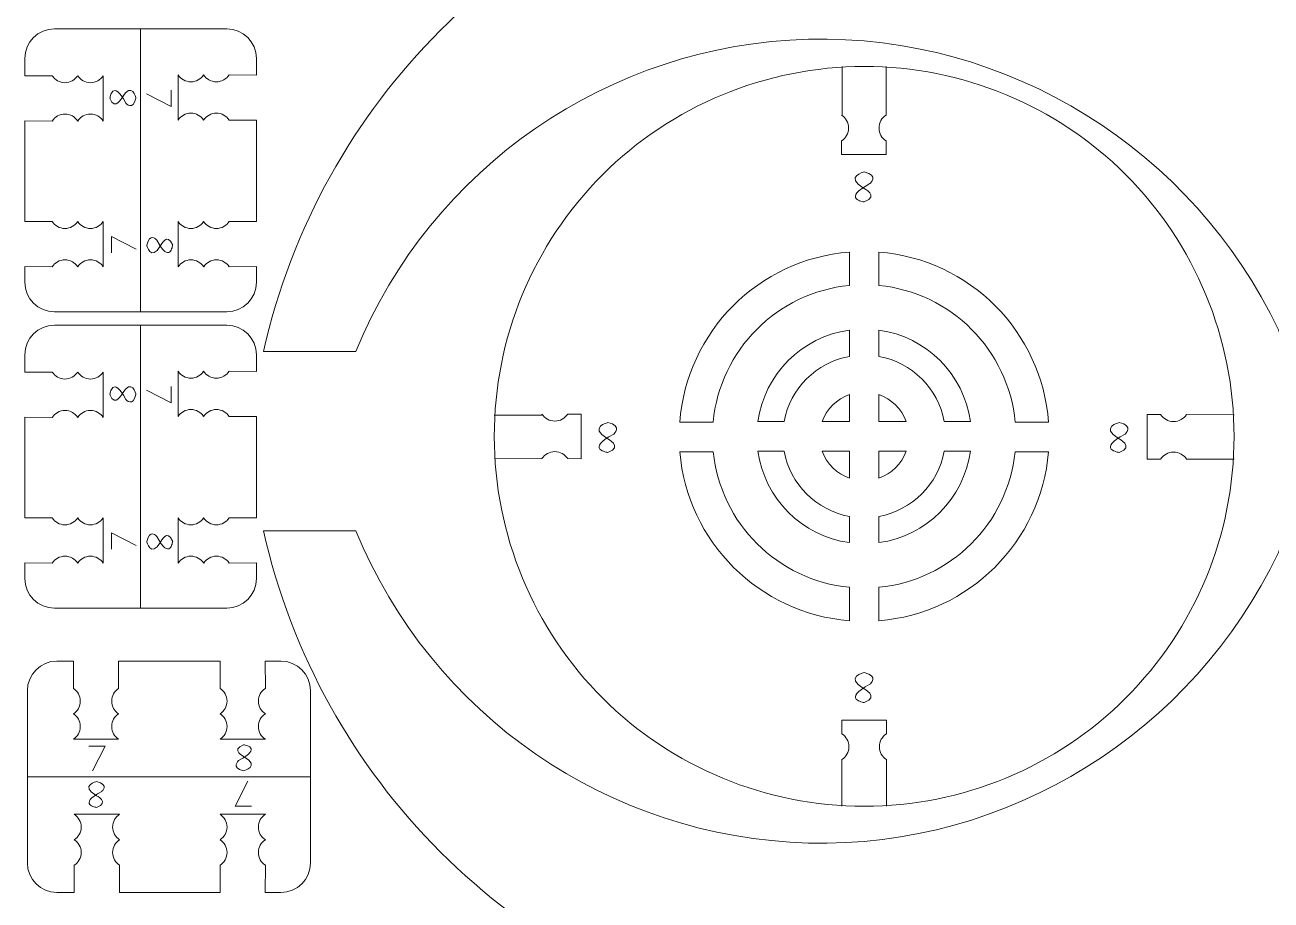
# Model space of a CAD drawing. Header units: centimetres. Extents: x -25 to 25, y -32.5 to 32.5.
# Drawn here: x -14.74 to -6.32, y -3.68 to 2.23 of the extents above; entities that cross this region are included whole.
import ezdxf

# ---------------------------------------------------------------- set-up
doc = ezdxf.new("R2010")
doc.units = ezdxf.units.CM
doc.header["$MEASUREMENT"] = 0
doc.layers.add('Capa 1', color=7, linetype='Continuous')

msp = doc.modelspace()

# ---------------------------------------------------------------- linework, layer by layer
at = {"layer": 'Capa 1', "color": 250, "lineweight": 9}
for points, knots in [([(-4.40546, 0.17469), (-4.40546, 0.17469), (-3.47559, 0.17469), (-3.47559, 0.17469), (-3.47559, 0.17469), (-3.47559, 0.17469), (-3.47559, 1.7201), (-3.47559, 1.7201), (-3.47559, 1.7201), (-3.47563, 1.78698), (-3.5297, 1.84122), (-3.59658, 1.8413), (-3.59658, 1.8413), (-3.59658, 1.8413), (-5.23291, 1.84109), (-5.23291, 1.84109), (-5.23291, 1.84109), (-6.31969, 3.18423), (-8.07845, 3.78819), (-9.76113, 3.39612), (-9.76113, 3.39612), (-11.44381, 3.004), (-12.74905, 1.70839), (-13.13017, 0.02321), (-13.13017, 0.02321), (-13.13017, 0.02321), (-12.50614, 0.02321), (-12.50614, 0.02321), (-12.50614, 0.02321), (-11.99413, 1.27018), (-10.79464, 2.09766), (-9.44714, 2.13352), (-9.44714, 2.13352), (-8.09963, 2.16943), (-6.84837, 1.38688), (-6.27076, 0.1689), (-6.27076, 0.1689), (-6.27076, 0.1689), (-6.05938, -0.49817), (-6.05938, -0.49817), (-6.05938, -0.49817), (-6.04342, -0.54859), (-5.9967, -0.58279), (-5.94386, -0.58279), (-5.94386, -0.58279), (-5.94386, -0.58279), (-3.59679, -0.58279), (-3.59679, -0.58279), (-3.59679, -0.58279), (-3.56462, -0.58275), (-3.53377, -0.56998), (-3.51107, -0.54719), (-3.51107, -0.54719), (-3.48832, -0.52444), (-3.47559, -0.49376), (-3.47559, -0.46159), (-3.47559, -0.46159), (-3.47559, -0.46159), (-3.47559, -0.12832), (-3.47559, -0.12832), (-3.47559, -0.12832), (-3.47559, -0.12832), (-4.4053, -0.12832), (-4.4053, -0.12832)], [0, 0, 0, 0, 0.0588235, 0.0588235, 0.0588235, 0.0588235, 0.1176471, 0.1176471, 0.1176471, 0.1176471, 0.1764706, 0.1764706, 0.1764706, 0.1764706, 0.2352941, 0.2352941, 0.2352941, 0.2352941, 0.2941176, 0.2941176, 0.2941176, 0.2941176, 0.3529412, 0.3529412, 0.3529412, 0.3529412, 0.4117647, 0.4117647, 0.4117647, 0.4117647, 0.4705882, 0.4705882, 0.4705882, 0.4705882, 0.5294118, 0.5294118, 0.5294118, 0.5294118, 0.5882353, 0.5882353, 0.5882353, 0.5882353, 0.6470588, 0.6470588, 0.6470588, 0.6470588, 0.7058824, 0.7058824, 0.7058824, 0.7058824, 0.7647059, 0.7647059, 0.7647059, 0.7647059, 0.8235294, 0.8235294, 0.8235294, 0.8235294, 0.8823529, 0.8823529, 0.8823529, 0.8823529, 1, 1, 1, 1]), ([(-14.55753, 1.88688), (-14.55753, 1.88688), (-14.74221, 1.88688), (-14.74221, 1.88688), (-14.74221, 1.88688), (-14.74221, 1.88688), (-14.74221, 2.0042), (-14.74221, 2.0042), (-14.74221, 2.0042), (-14.74221, 2.11416), (-14.65225, 2.20412), (-14.54229, 2.20412), (-14.54229, 2.20412), (-14.54229, 2.20412), (-13.37782, 2.20412), (-13.37782, 2.20412), (-13.37782, 2.20412), (-13.26786, 2.20412), (-13.1779, 2.11416), (-13.1779, 2.0042), (-13.1779, 2.0042), (-13.1779, 2.0042), (-13.1779, 1.89149), (-13.1779, 1.89149), (-13.1779, 1.89149), (-13.1779, 1.89149), (-13.36273, 1.89301), (-13.36273, 1.89301)], [0, 0, 0, 0, 0.125, 0.125, 0.125, 0.125, 0.25, 0.25, 0.25, 0.25, 0.375, 0.375, 0.375, 0.375, 0.5, 0.5, 0.5, 0.5, 0.625, 0.625, 0.625, 0.625, 0.75, 0.75, 0.75, 0.75, 1, 1, 1, 1]), ([(-9.07065, 1.94946), (-8.40803, 1.9499), (-7.77238, 1.68707), (-7.30358, 1.21883), (-7.30358, 1.21883), (-6.83472, 0.75058), (-6.57111, 0.11209), (-6.57067, -0.55054), (-6.57067, -0.55054), (-6.57028, -1.21315), (-6.83308, -1.8488), (-7.30133, -2.31765), (-7.30133, -2.31765), (-7.76958, -2.7865), (-8.40803, -3.05012), (-9.07065, -3.05052), (-9.07065, -3.05052), (-9.73327, -3.05096), (-10.36893, -2.78813), (-10.83774, -2.31989), (-10.83774, -2.31989), (-11.30657, -1.85163), (-11.57019, -1.21315), (-11.57064, -0.55054), (-11.57064, -0.55054), (-11.57101, 0.11209), (-11.30821, 0.74774), (-10.83996, 1.21659), (-10.83996, 1.21659), (-10.37177, 1.68541), (-9.73327, 1.94906), (-9.07065, 1.94946)], [0, 0, 0, 0, 0.1111111, 0.1111111, 0.1111111, 0.1111111, 0.2222222, 0.2222222, 0.2222222, 0.2222222, 0.3333333, 0.3333333, 0.3333333, 0.3333333, 0.4444444, 0.4444444, 0.4444444, 0.4444444, 0.5555556, 0.5555556, 0.5555556, 0.5555556, 0.6666667, 0.6666667, 0.6666667, 0.6666667, 0.7777778, 0.7777778, 0.7777778, 0.7777778, 1, 1, 1, 1]), ([(-14.55753, 1.88688), (-14.5394, 1.85863), (-14.5077, 1.8399), (-14.47163, 1.8399), (-14.47163, 1.8399), (-14.43556, 1.8399), (-14.40386, 1.85863), (-14.38572, 1.88688)], [0, 0, 0, 0, 0.3333333, 0.3333333, 0.3333333, 0.3333333, 1, 1, 1, 1]), ([(-14.38572, 1.88688), (-14.36759, 1.85863), (-14.33589, 1.8399), (-14.29982, 1.8399), (-14.29982, 1.8399), (-14.26375, 1.8399), (-14.23205, 1.85863), (-14.21392, 1.88688)], [0, 0, 0, 0, 0.3333333, 0.3333333, 0.3333333, 0.3333333, 1, 1, 1, 1]), ([(-13.70635, 1.89301), (-13.68822, 1.86476), (-13.65652, 1.84603), (-13.62045, 1.84603), (-13.62045, 1.84603), (-13.58438, 1.84603), (-13.55268, 1.86476), (-13.53454, 1.89301)], [0, 0, 0, 0, 0.3333333, 0.3333333, 0.3333333, 0.3333333, 1, 1, 1, 1]), ([(-13.53454, 1.89301), (-13.51641, 1.86476), (-13.48471, 1.84603), (-13.44864, 1.84603), (-13.44864, 1.84603), (-13.41257, 1.84603), (-13.38087, 1.86476), (-13.36273, 1.89301)], [0, 0, 0, 0, 0.3333333, 0.3333333, 0.3333333, 0.3333333, 1, 1, 1, 1]), ([(-14.55737, 1.58087), (-14.53923, 1.60913), (-14.50753, 1.62786), (-14.47147, 1.62786), (-14.47147, 1.62786), (-14.4354, 1.62786), (-14.4037, 1.60913), (-14.38556, 1.58087)], [0, 0, 0, 0, 0.3333333, 0.3333333, 0.3333333, 0.3333333, 1, 1, 1, 1]), ([(-14.38556, 1.58087), (-14.36743, 1.60913), (-14.33572, 1.62786), (-14.29966, 1.62786), (-14.29966, 1.62786), (-14.26359, 1.62786), (-14.23189, 1.60913), (-14.21375, 1.58087)], [0, 0, 0, 0, 0.3333333, 0.3333333, 0.3333333, 0.3333333, 1, 1, 1, 1]), ([(-13.70619, 1.587), (-13.68805, 1.61526), (-13.65635, 1.63399), (-13.62028, 1.63399), (-13.62028, 1.63399), (-13.58422, 1.63399), (-13.55252, 1.61526), (-13.53438, 1.587)], [0, 0, 0, 0, 0.3333333, 0.3333333, 0.3333333, 0.3333333, 1, 1, 1, 1]), ([(-13.53438, 1.587), (-13.51624, 1.61526), (-13.48454, 1.63399), (-13.44848, 1.63399), (-13.44848, 1.63399), (-13.41241, 1.63399), (-13.38071, 1.61526), (-13.36257, 1.587)], [0, 0, 0, 0, 0.3333333, 0.3333333, 0.3333333, 0.3333333, 1, 1, 1, 1]), ([(-9.22399, 1.6208), (-9.19529, 1.60237), (-9.17627, 1.57017), (-9.17627, 1.53354), (-9.17627, 1.53354), (-9.17627, 1.49691), (-9.19529, 1.46471), (-9.22399, 1.44629)], [0, 0, 0, 0, 0.3333333, 0.3333333, 0.3333333, 0.3333333, 1, 1, 1, 1]), ([(-8.92265, 1.6208), (-8.95135, 1.60237), (-8.97037, 1.57017), (-8.97037, 1.53354), (-8.97037, 1.53354), (-8.97037, 1.49691), (-8.95135, 1.46471), (-8.92265, 1.44629)], [0, 0, 0, 0, 0.3333333, 0.3333333, 0.3333333, 0.3333333, 1, 1, 1, 1]), ([(-14.55737, 1.58087), (-14.55737, 1.58087), (-14.74221, 1.58237), (-14.74221, 1.58237), (-14.74221, 1.58237), (-14.74221, 1.58237), (-14.74221, 0.90164), (-14.74221, 0.90164), (-14.74221, 0.90164), (-14.74221, 0.90164), (-14.55754, 0.90164), (-14.55754, 0.90164), (-14.55754, 0.90164), (-14.53941, 0.87338), (-14.50771, 0.85466), (-14.47164, 0.85466), (-14.47164, 0.85466), (-14.43557, 0.85466), (-14.40387, 0.87338), (-14.38573, 0.90164)], [0, 0, 0, 0, 0.1666667, 0.1666667, 0.1666667, 0.1666667, 0.3333333, 0.3333333, 0.3333333, 0.3333333, 0.5, 0.5, 0.5, 0.5, 0.6666667, 0.6666667, 0.6666667, 0.6666667, 1, 1, 1, 1]), ([(-13.36257, 1.587), (-13.36257, 1.587), (-13.1779, 1.587), (-13.1779, 1.587), (-13.1779, 1.587), (-13.1779, 1.587), (-13.1779, 0.90164), (-13.1779, 0.90164), (-13.1779, 0.90164), (-13.1779, 0.90164), (-13.36257, 0.90164), (-13.36257, 0.90164)], [0, 0, 0, 0, 0.25, 0.25, 0.25, 0.25, 0.5, 0.5, 0.5, 0.5, 1, 1, 1, 1]), ([(-8.92265, 1.44627), (-8.92265, 1.44627), (-8.92254, 1.35467), (-8.92254, 1.35467), (-8.92254, 1.35467), (-8.92254, 1.35467), (-9.22399, 1.35467), (-9.22399, 1.35467), (-9.22399, 1.35467), (-9.22399, 1.35467), (-9.22399, 1.44629), (-9.22399, 1.44629)], [0, 0, 0, 0, 0.25, 0.25, 0.25, 0.25, 0.5, 0.5, 0.5, 0.5, 1, 1, 1, 1]), ([(-14.38573, 0.90164), (-14.3676, 0.87338), (-14.3359, 0.85466), (-14.29983, 0.85466), (-14.29983, 0.85466), (-14.26376, 0.85466), (-14.23206, 0.87338), (-14.21393, 0.90164)], [0, 0, 0, 0, 0.3333333, 0.3333333, 0.3333333, 0.3333333, 1, 1, 1, 1]), ([(-13.70619, 0.90164), (-13.68805, 0.87338), (-13.65635, 0.85466), (-13.62028, 0.85466), (-13.62028, 0.85466), (-13.58422, 0.85466), (-13.55252, 0.87338), (-13.53438, 0.90164)], [0, 0, 0, 0, 0.3333333, 0.3333333, 0.3333333, 0.3333333, 1, 1, 1, 1]), ([(-13.53438, 0.90164), (-13.51624, 0.87338), (-13.48454, 0.85466), (-13.44848, 0.85466), (-13.44848, 0.85466), (-13.41241, 0.85466), (-13.38071, 0.87338), (-13.36257, 0.90164)], [0, 0, 0, 0, 0.3333333, 0.3333333, 0.3333333, 0.3333333, 1, 1, 1, 1]), ([(-10.31702, -0.45492), (-10.27067, 0.15775), (-9.78272, 0.64705), (-9.17065, 0.69549), (-9.17065, 0.69549), (-9.17065, 0.69549), (-9.17065, 0.46961), (-9.17065, 0.46961), (-9.17065, 0.46961), (-9.65837, 0.42239), (-10.04605, 0.0334), (-10.09123, -0.45492), (-10.09123, -0.45492), (-10.09123, -0.45492), (-10.31702, -0.45492), (-10.31702, -0.45492)], [0, 0, 0, 0, 0.2, 0.2, 0.2, 0.2, 0.4, 0.4, 0.4, 0.4, 0.6, 0.6, 0.6, 0.6, 1, 1, 1, 1]), ([(-8.97065, 0.69549), (-8.35859, 0.64704), (-7.87065, 0.15774), (-7.8243, -0.45492), (-7.8243, -0.45492), (-7.8243, -0.45492), (-8.05009, -0.45492), (-8.05009, -0.45492), (-8.05009, -0.45492), (-8.09527, 0.03339), (-8.48294, 0.42237), (-8.97065, 0.4696), (-8.97065, 0.4696), (-8.97065, 0.4696), (-8.97065, 0.69549), (-8.97065, 0.69549)], [0, 0, 0, 0, 0.2, 0.2, 0.2, 0.2, 0.4, 0.4, 0.4, 0.4, 0.6, 0.6, 0.6, 0.6, 1, 1, 1, 1]), ([(-13.53422, 0.59563), (-13.51608, 0.62388), (-13.48438, 0.64261), (-13.44831, 0.64261), (-13.44831, 0.64261), (-13.41225, 0.64261), (-13.38054, 0.62388), (-13.36241, 0.59563), (-13.36241, 0.59563), (-13.36241, 0.59563), (-13.17774, 0.59713), (-13.17774, 0.59713), (-13.17774, 0.59713), (-13.17774, 0.59713), (-13.1779, 0.49098), (-13.1779, 0.49098), (-13.1779, 0.49098), (-13.1779, 0.38103), (-13.26786, 0.29107), (-13.37782, 0.29107), (-13.37782, 0.29107), (-13.37782, 0.29107), (-14.54229, 0.29107), (-14.54229, 0.29107), (-14.54229, 0.29107), (-14.65225, 0.29107), (-14.74221, 0.38103), (-14.74221, 0.49098), (-14.74221, 0.49098), (-14.74221, 0.49098), (-14.74222, 0.59713), (-14.74222, 0.59713), (-14.74222, 0.59713), (-14.74222, 0.59713), (-14.55738, 0.59563), (-14.55738, 0.59563), (-14.55738, 0.59563), (-14.53924, 0.62388), (-14.50754, 0.64261), (-14.47148, 0.64261), (-14.47148, 0.64261), (-14.43541, 0.64261), (-14.40371, 0.62388), (-14.38557, 0.59563)], [0, 0, 0, 0, 0.0833333, 0.0833333, 0.0833333, 0.0833333, 0.1666667, 0.1666667, 0.1666667, 0.1666667, 0.25, 0.25, 0.25, 0.25, 0.3333333, 0.3333333, 0.3333333, 0.3333333, 0.4166667, 0.4166667, 0.4166667, 0.4166667, 0.5, 0.5, 0.5, 0.5, 0.5833333, 0.5833333, 0.5833333, 0.5833333, 0.6666667, 0.6666667, 0.6666667, 0.6666667, 0.75, 0.75, 0.75, 0.75, 0.8333333, 0.8333333, 0.8333333, 0.8333333, 1, 1, 1, 1]), ([(-14.38557, 0.59563), (-14.36744, 0.62388), (-14.33573, 0.64261), (-14.29967, 0.64261), (-14.29967, 0.64261), (-14.2636, 0.64261), (-14.2319, 0.62388), (-14.21376, 0.59563)], [0, 0, 0, 0, 0.3333333, 0.3333333, 0.3333333, 0.3333333, 1, 1, 1, 1]), ([(-13.70603, 0.59563), (-13.68789, 0.62388), (-13.65619, 0.64261), (-13.62012, 0.64261), (-13.62012, 0.64261), (-13.58405, 0.64261), (-13.55235, 0.62388), (-13.53422, 0.59563)], [0, 0, 0, 0, 0.3333333, 0.3333333, 0.3333333, 0.3333333, 1, 1, 1, 1]), ([(-14.55753, -0.11623), (-14.55753, -0.11623), (-14.74221, -0.11623), (-14.74221, -0.11623), (-14.74221, -0.11623), (-14.74221, -0.11623), (-14.74221, 0.00109), (-14.74221, 0.00109), (-14.74221, 0.00109), (-14.74221, 0.11105), (-14.65225, 0.20101), (-14.54229, 0.20101), (-14.54229, 0.20101), (-14.54229, 0.20101), (-13.37782, 0.20101), (-13.37782, 0.20101), (-13.37782, 0.20101), (-13.26786, 0.20101), (-13.1779, 0.11105), (-13.1779, 0.00109), (-13.1779, 0.00109), (-13.1779, 0.00109), (-13.1779, -0.11162), (-13.1779, -0.11162), (-13.1779, -0.11162), (-13.1779, -0.11162), (-13.36273, -0.1101), (-13.36273, -0.1101)], [0, 0, 0, 0, 0.125, 0.125, 0.125, 0.125, 0.25, 0.25, 0.25, 0.25, 0.375, 0.375, 0.375, 0.375, 0.5, 0.5, 0.5, 0.5, 0.625, 0.625, 0.625, 0.625, 0.75, 0.75, 0.75, 0.75, 1, 1, 1, 1]), ([(-9.7888, -0.45052), (-9.74459, -0.13013), (-9.49104, 0.12338), (-9.17065, 0.16759), (-9.17065, 0.16759), (-9.17065, 0.16759), (-9.17065, -0.00961), (-9.17065, -0.00961), (-9.17065, -0.00961), (-9.39423, -0.05068), (-9.57049, -0.22694), (-9.61156, -0.45052), (-9.61156, -0.45052), (-9.61156, -0.45052), (-9.7888, -0.45052), (-9.7888, -0.45052)], [0, 0, 0, 0, 0.2, 0.2, 0.2, 0.2, 0.4, 0.4, 0.4, 0.4, 0.6, 0.6, 0.6, 0.6, 1, 1, 1, 1]), ([(-8.97065, 0.16759), (-8.65026, 0.12338), (-8.39671, -0.13013), (-8.3525, -0.45052), (-8.3525, -0.45052), (-8.3525, -0.45052), (-8.52974, -0.45052), (-8.52974, -0.45052), (-8.52974, -0.45052), (-8.57081, -0.22694), (-8.74707, -0.05068), (-8.97065, -0.00961), (-8.97065, -0.00961), (-8.97065, -0.00961), (-8.97065, 0.16759), (-8.97065, 0.16759)], [0, 0, 0, 0, 0.2, 0.2, 0.2, 0.2, 0.4, 0.4, 0.4, 0.4, 0.6, 0.6, 0.6, 0.6, 1, 1, 1, 1]), ([(-14.55753, -0.11623), (-14.5394, -0.14448), (-14.5077, -0.16321), (-14.47163, -0.16321), (-14.47163, -0.16321), (-14.43556, -0.16321), (-14.40386, -0.14448), (-14.38572, -0.11623)], [0, 0, 0, 0, 0.3333333, 0.3333333, 0.3333333, 0.3333333, 1, 1, 1, 1]), ([(-14.38572, -0.11623), (-14.36759, -0.14448), (-14.33589, -0.16321), (-14.29982, -0.16321), (-14.29982, -0.16321), (-14.26375, -0.16321), (-14.23205, -0.14448), (-14.21392, -0.11623)], [0, 0, 0, 0, 0.3333333, 0.3333333, 0.3333333, 0.3333333, 1, 1, 1, 1]), ([(-13.70635, -0.1101), (-13.68822, -0.13835), (-13.65652, -0.15708), (-13.62045, -0.15708), (-13.62045, -0.15708), (-13.58438, -0.15708), (-13.55268, -0.13835), (-13.53454, -0.1101)], [0, 0, 0, 0, 0.3333333, 0.3333333, 0.3333333, 0.3333333, 1, 1, 1, 1]), ([(-13.53454, -0.1101), (-13.51641, -0.13835), (-13.48471, -0.15708), (-13.44864, -0.15708), (-13.44864, -0.15708), (-13.41257, -0.15708), (-13.38087, -0.13835), (-13.36273, -0.1101)], [0, 0, 0, 0, 0.3333333, 0.3333333, 0.3333333, 0.3333333, 1, 1, 1, 1]), ([(-9.35356, -0.45052), (-9.32343, -0.36529), (-9.25588, -0.29774), (-9.17065, -0.26761), (-9.17065, -0.26761), (-9.17065, -0.26761), (-9.17065, -0.45052), (-9.17065, -0.45052), (-9.17065, -0.45052), (-9.17065, -0.45052), (-9.35356, -0.45052), (-9.35356, -0.45052)], [0, 0, 0, 0, 0.25, 0.25, 0.25, 0.25, 0.5, 0.5, 0.5, 0.5, 1, 1, 1, 1]), ([(-8.97065, -0.26761), (-8.88542, -0.29774), (-8.81787, -0.36529), (-8.78774, -0.45052), (-8.78774, -0.45052), (-8.78774, -0.45052), (-8.97065, -0.45052), (-8.97065, -0.45052), (-8.97065, -0.45052), (-8.97065, -0.45052), (-8.97065, -0.26761), (-8.97065, -0.26761)], [0, 0, 0, 0, 0.25, 0.25, 0.25, 0.25, 0.5, 0.5, 0.5, 0.5, 1, 1, 1, 1]), ([(-14.55737, -0.42224), (-14.55737, -0.42224), (-14.74221, -0.42074), (-14.74221, -0.42074), (-14.74221, -0.42074), (-14.74221, -0.42074), (-14.74221, -1.10147), (-14.74221, -1.10147), (-14.74221, -1.10147), (-14.74221, -1.10147), (-14.55754, -1.10147), (-14.55754, -1.10147), (-14.55754, -1.10147), (-14.53941, -1.12973), (-14.50771, -1.14845), (-14.47164, -1.14845), (-14.47164, -1.14845), (-14.43557, -1.14845), (-14.40387, -1.12973), (-14.38573, -1.10147)], [0, 0, 0, 0, 0.1666667, 0.1666667, 0.1666667, 0.1666667, 0.3333333, 0.3333333, 0.3333333, 0.3333333, 0.5, 0.5, 0.5, 0.5, 0.6666667, 0.6666667, 0.6666667, 0.6666667, 1, 1, 1, 1]), ([(-14.55737, -0.42224), (-14.53923, -0.39398), (-14.50753, -0.37525), (-14.47147, -0.37525), (-14.47147, -0.37525), (-14.4354, -0.37525), (-14.4037, -0.39398), (-14.38556, -0.42224)], [0, 0, 0, 0, 0.3333333, 0.3333333, 0.3333333, 0.3333333, 1, 1, 1, 1]), ([(-14.38556, -0.42224), (-14.36743, -0.39398), (-14.33572, -0.37525), (-14.29966, -0.37525), (-14.29966, -0.37525), (-14.26359, -0.37525), (-14.23189, -0.39398), (-14.21375, -0.42224)], [0, 0, 0, 0, 0.3333333, 0.3333333, 0.3333333, 0.3333333, 1, 1, 1, 1]), ([(-13.70619, -0.41611), (-13.68805, -0.38785), (-13.65635, -0.36912), (-13.62028, -0.36912), (-13.62028, -0.36912), (-13.58422, -0.36912), (-13.55252, -0.38785), (-13.53438, -0.41611)], [0, 0, 0, 0, 0.3333333, 0.3333333, 0.3333333, 0.3333333, 1, 1, 1, 1]), ([(-13.53438, -0.41611), (-13.51624, -0.38785), (-13.48454, -0.36912), (-13.44848, -0.36912), (-13.44848, -0.36912), (-13.41241, -0.36912), (-13.38071, -0.38785), (-13.36257, -0.41611)], [0, 0, 0, 0, 0.3333333, 0.3333333, 0.3333333, 0.3333333, 1, 1, 1, 1]), ([(-13.36257, -0.41611), (-13.36257, -0.41611), (-13.1779, -0.41611), (-13.1779, -0.41611), (-13.1779, -0.41611), (-13.1779, -0.41611), (-13.1779, -1.10147), (-13.1779, -1.10147), (-13.1779, -1.10147), (-13.1779, -1.10147), (-13.36257, -1.10147), (-13.36257, -1.10147)], [0, 0, 0, 0, 0.25, 0.25, 0.25, 0.25, 0.5, 0.5, 0.5, 0.5, 1, 1, 1, 1]), ([(-11.24845, -0.39985), (-11.23002, -0.42855), (-11.19782, -0.44757), (-11.16119, -0.44757), (-11.16119, -0.44757), (-11.12456, -0.44757), (-11.09236, -0.42855), (-11.07394, -0.39985)], [0, 0, 0, 0, 0.3333333, 0.3333333, 0.3333333, 0.3333333, 1, 1, 1, 1]), ([(-11.07394, -0.70119), (-11.07394, -0.70119), (-10.98234, -0.7013), (-10.98234, -0.7013), (-10.98234, -0.7013), (-10.98234, -0.7013), (-10.98234, -0.39985), (-10.98234, -0.39985), (-10.98234, -0.39985), (-10.98234, -0.39985), (-11.07396, -0.39985), (-11.07396, -0.39985)], [0, 0, 0, 0, 0.25, 0.25, 0.25, 0.25, 0.5, 0.5, 0.5, 0.5, 1, 1, 1, 1]), ([(-7.06698, -0.70439), (-7.06698, -0.70439), (-7.15858, -0.7045), (-7.15858, -0.7045), (-7.15858, -0.7045), (-7.15858, -0.7045), (-7.15858, -0.40305), (-7.15858, -0.40305), (-7.15858, -0.40305), (-7.15858, -0.40305), (-7.06696, -0.40305), (-7.06696, -0.40305)], [0, 0, 0, 0, 0.25, 0.25, 0.25, 0.25, 0.5, 0.5, 0.5, 0.5, 1, 1, 1, 1]), ([(-7.06698, -0.40305), (-7.04855, -0.43175), (-7.01635, -0.45077), (-6.97972, -0.45077), (-6.97972, -0.45077), (-6.94309, -0.45077), (-6.91089, -0.43175), (-6.89247, -0.40305)], [0, 0, 0, 0, 0.3333333, 0.3333333, 0.3333333, 0.3333333, 1, 1, 1, 1]), ([(-4.40546, -1.34027), (-4.40546, -1.34027), (-3.47559, -1.34027), (-3.47559, -1.34027), (-3.47559, -1.34027), (-3.47559, -1.34027), (-3.47559, -2.88568), (-3.47559, -2.88568), (-3.47559, -2.88568), (-3.47563, -2.95256), (-3.5297, -3.0068), (-3.59658, -3.00688), (-3.59658, -3.00688), (-3.59658, -3.00688), (-5.23291, -3.00667), (-5.23291, -3.00667), (-5.23291, -3.00667), (-6.31969, -4.34981), (-8.07845, -4.95377), (-9.76113, -4.5617), (-9.76113, -4.5617), (-11.44381, -4.16958), (-12.74905, -2.87397), (-13.13017, -1.18879), (-13.13017, -1.18879), (-13.13017, -1.18879), (-12.50614, -1.18879), (-12.50614, -1.18879), (-12.50614, -1.18879), (-11.99413, -2.43576), (-10.79464, -3.26324), (-9.44714, -3.2991), (-9.44714, -3.2991), (-8.09963, -3.33501), (-6.84837, -2.55246), (-6.27076, -1.33448), (-6.27076, -1.33448), (-6.27076, -1.33448), (-6.05938, -0.66741), (-6.05938, -0.66741), (-6.05938, -0.66741), (-6.04342, -0.61699), (-5.9967, -0.58279), (-5.94386, -0.58279)], [0, 0, 0, 0, 0.0833333, 0.0833333, 0.0833333, 0.0833333, 0.1666667, 0.1666667, 0.1666667, 0.1666667, 0.25, 0.25, 0.25, 0.25, 0.3333333, 0.3333333, 0.3333333, 0.3333333, 0.4166667, 0.4166667, 0.4166667, 0.4166667, 0.5, 0.5, 0.5, 0.5, 0.5833333, 0.5833333, 0.5833333, 0.5833333, 0.6666667, 0.6666667, 0.6666667, 0.6666667, 0.75, 0.75, 0.75, 0.75, 0.8333333, 0.8333333, 0.8333333, 0.8333333, 1, 1, 1, 1]), ([(-11.24845, -0.70119), (-11.23002, -0.67249), (-11.19782, -0.65347), (-11.16119, -0.65347), (-11.16119, -0.65347), (-11.12456, -0.65347), (-11.09236, -0.67249), (-11.07394, -0.70119)], [0, 0, 0, 0, 0.3333333, 0.3333333, 0.3333333, 0.3333333, 1, 1, 1, 1]), ([(-9.17065, -1.79655), (-9.77979, -1.74834), (-10.26596, -1.26348), (-10.31628, -0.65492), (-10.31628, -0.65492), (-10.31628, -0.65492), (-10.09036, -0.65492), (-10.09036, -0.65492), (-10.09036, -0.65492), (-10.04137, -1.13911), (-9.65544, -1.52374), (-9.17065, -1.57067), (-9.17065, -1.57067), (-9.17065, -1.57067), (-9.17065, -1.79655), (-9.17065, -1.79655)], [0, 0, 0, 0, 0.2, 0.2, 0.2, 0.2, 0.4, 0.4, 0.4, 0.4, 0.6, 0.6, 0.6, 0.6, 1, 1, 1, 1]), ([(-9.17065, -1.26863), (-9.49104, -1.22442), (-9.74459, -0.97091), (-9.7888, -0.65052), (-9.7888, -0.65052), (-9.7888, -0.65052), (-9.61156, -0.65052), (-9.61156, -0.65052), (-9.61156, -0.65052), (-9.57049, -0.8741), (-9.39423, -1.05036), (-9.17065, -1.09143), (-9.17065, -1.09143), (-9.17065, -1.09143), (-9.17065, -1.26863), (-9.17065, -1.26863)], [0, 0, 0, 0, 0.2, 0.2, 0.2, 0.2, 0.4, 0.4, 0.4, 0.4, 0.6, 0.6, 0.6, 0.6, 1, 1, 1, 1]), ([(-9.17065, -0.83343), (-9.25588, -0.8033), (-9.32343, -0.73575), (-9.35356, -0.65052), (-9.35356, -0.65052), (-9.35356, -0.65052), (-9.17065, -0.65052), (-9.17065, -0.65052), (-9.17065, -0.65052), (-9.17065, -0.65052), (-9.17065, -0.83343), (-9.17065, -0.83343)], [0, 0, 0, 0, 0.25, 0.25, 0.25, 0.25, 0.5, 0.5, 0.5, 0.5, 1, 1, 1, 1]), ([(-8.78774, -0.65052), (-8.81787, -0.73575), (-8.88542, -0.8033), (-8.97065, -0.83343), (-8.97065, -0.83343), (-8.97065, -0.83343), (-8.97065, -0.65052), (-8.97065, -0.65052), (-8.97065, -0.65052), (-8.97065, -0.65052), (-8.78774, -0.65052), (-8.78774, -0.65052)], [0, 0, 0, 0, 0.25, 0.25, 0.25, 0.25, 0.5, 0.5, 0.5, 0.5, 1, 1, 1, 1]), ([(-8.3525, -0.65052), (-8.39671, -0.97091), (-8.65026, -1.22442), (-8.97065, -1.26863), (-8.97065, -1.26863), (-8.97065, -1.26863), (-8.97065, -1.09143), (-8.97065, -1.09143), (-8.97065, -1.09143), (-8.74707, -1.05036), (-8.57081, -0.8741), (-8.52974, -0.65052), (-8.52974, -0.65052), (-8.52974, -0.65052), (-8.3525, -0.65052), (-8.3525, -0.65052)], [0, 0, 0, 0, 0.2, 0.2, 0.2, 0.2, 0.4, 0.4, 0.4, 0.4, 0.6, 0.6, 0.6, 0.6, 1, 1, 1, 1]), ([(-7.82504, -0.65492), (-7.87536, -1.26346), (-8.36152, -1.74833), (-8.97065, -1.79655), (-8.97065, -1.79655), (-8.97065, -1.79655), (-8.97065, -1.57066), (-8.97065, -1.57066), (-8.97065, -1.57066), (-8.48587, -1.52371), (-8.09995, -1.1391), (-8.05096, -0.65492), (-8.05096, -0.65492), (-8.05096, -0.65492), (-7.82504, -0.65492), (-7.82504, -0.65492)], [0, 0, 0, 0, 0.2, 0.2, 0.2, 0.2, 0.4, 0.4, 0.4, 0.4, 0.6, 0.6, 0.6, 0.6, 1, 1, 1, 1]), ([(-7.06698, -0.70439), (-7.04855, -0.67569), (-7.01635, -0.65667), (-6.97972, -0.65667), (-6.97972, -0.65667), (-6.94309, -0.65667), (-6.91089, -0.67569), (-6.89247, -0.70439)], [0, 0, 0, 0, 0.3333333, 0.3333333, 0.3333333, 0.3333333, 1, 1, 1, 1]), ([(-14.38573, -1.10147), (-14.3676, -1.12973), (-14.3359, -1.14845), (-14.29983, -1.14845), (-14.29983, -1.14845), (-14.26376, -1.14845), (-14.23206, -1.12973), (-14.21393, -1.10147)], [0, 0, 0, 0, 0.3333333, 0.3333333, 0.3333333, 0.3333333, 1, 1, 1, 1]), ([(-13.70619, -1.10147), (-13.68805, -1.12973), (-13.65635, -1.14845), (-13.62028, -1.14845), (-13.62028, -1.14845), (-13.58422, -1.14845), (-13.55252, -1.12973), (-13.53438, -1.10147)], [0, 0, 0, 0, 0.3333333, 0.3333333, 0.3333333, 0.3333333, 1, 1, 1, 1]), ([(-13.53438, -1.10147), (-13.51624, -1.12973), (-13.48454, -1.14845), (-13.44848, -1.14845), (-13.44848, -1.14845), (-13.41241, -1.14845), (-13.38071, -1.12973), (-13.36257, -1.10147)], [0, 0, 0, 0, 0.3333333, 0.3333333, 0.3333333, 0.3333333, 1, 1, 1, 1]), ([(-13.53422, -1.40748), (-13.51608, -1.37923), (-13.48438, -1.3605), (-13.44831, -1.3605), (-13.44831, -1.3605), (-13.41225, -1.3605), (-13.38054, -1.37923), (-13.36241, -1.40748), (-13.36241, -1.40748), (-13.36241, -1.40748), (-13.17774, -1.40598), (-13.17774, -1.40598), (-13.17774, -1.40598), (-13.17774, -1.40598), (-13.1779, -1.51213), (-13.1779, -1.51213), (-13.1779, -1.51213), (-13.1779, -1.62208), (-13.26786, -1.71204), (-13.37782, -1.71204), (-13.37782, -1.71204), (-13.37782, -1.71204), (-14.54229, -1.71204), (-14.54229, -1.71204), (-14.54229, -1.71204), (-14.65225, -1.71204), (-14.74221, -1.62208), (-14.74221, -1.51213), (-14.74221, -1.51213), (-14.74221, -1.51213), (-14.74222, -1.40598), (-14.74222, -1.40598), (-14.74222, -1.40598), (-14.74222, -1.40598), (-14.55738, -1.40748), (-14.55738, -1.40748), (-14.55738, -1.40748), (-14.53924, -1.37923), (-14.50754, -1.3605), (-14.47148, -1.3605), (-14.47148, -1.3605), (-14.43541, -1.3605), (-14.40371, -1.37923), (-14.38557, -1.40748)], [0, 0, 0, 0, 0.0833333, 0.0833333, 0.0833333, 0.0833333, 0.1666667, 0.1666667, 0.1666667, 0.1666667, 0.25, 0.25, 0.25, 0.25, 0.3333333, 0.3333333, 0.3333333, 0.3333333, 0.4166667, 0.4166667, 0.4166667, 0.4166667, 0.5, 0.5, 0.5, 0.5, 0.5833333, 0.5833333, 0.5833333, 0.5833333, 0.6666667, 0.6666667, 0.6666667, 0.6666667, 0.75, 0.75, 0.75, 0.75, 0.8333333, 0.8333333, 0.8333333, 0.8333333, 1, 1, 1, 1]), ([(-14.38557, -1.40748), (-14.36744, -1.37923), (-14.33573, -1.3605), (-14.29967, -1.3605), (-14.29967, -1.3605), (-14.2636, -1.3605), (-14.2319, -1.37923), (-14.21376, -1.40748)], [0, 0, 0, 0, 0.3333333, 0.3333333, 0.3333333, 0.3333333, 1, 1, 1, 1]), ([(-13.70603, -1.40748), (-13.68789, -1.37923), (-13.65619, -1.3605), (-13.62012, -1.3605), (-13.62012, -1.3605), (-13.58405, -1.3605), (-13.55235, -1.37923), (-13.53422, -1.40748)], [0, 0, 0, 0, 0.3333333, 0.3333333, 0.3333333, 0.3333333, 1, 1, 1, 1]), ([(-14.40866, -3.44883), (-14.40866, -3.44883), (-14.40866, -3.63351), (-14.40866, -3.63351), (-14.40866, -3.63351), (-14.40866, -3.63351), (-14.52598, -3.63351), (-14.52598, -3.63351), (-14.52598, -3.63351), (-14.63594, -3.63351), (-14.7259, -3.54355), (-14.7259, -3.43359), (-14.7259, -3.43359), (-14.7259, -3.43359), (-14.7259, -2.26912), (-14.7259, -2.26912), (-14.7259, -2.26912), (-14.7259, -2.15916), (-14.63594, -2.0692), (-14.52598, -2.0692), (-14.52598, -2.0692), (-14.52598, -2.0692), (-14.41327, -2.0692), (-14.41327, -2.0692), (-14.41327, -2.0692), (-14.41327, -2.0692), (-14.41479, -2.25403), (-14.41479, -2.25403)], [0, 0, 0, 0, 0.125, 0.125, 0.125, 0.125, 0.25, 0.25, 0.25, 0.25, 0.375, 0.375, 0.375, 0.375, 0.5, 0.5, 0.5, 0.5, 0.625, 0.625, 0.625, 0.625, 0.75, 0.75, 0.75, 0.75, 1, 1, 1, 1]), ([(-14.10878, -2.25387), (-14.10878, -2.25387), (-14.10878, -2.0692), (-14.10878, -2.0692), (-14.10878, -2.0692), (-14.10878, -2.0692), (-13.42342, -2.0692), (-13.42342, -2.0692), (-13.42342, -2.0692), (-13.42342, -2.0692), (-13.42342, -2.25387), (-13.42342, -2.25387)], [0, 0, 0, 0, 0.25, 0.25, 0.25, 0.25, 0.5, 0.5, 0.5, 0.5, 1, 1, 1, 1]), ([(-13.11741, -2.42552), (-13.14566, -2.40738), (-13.16439, -2.37568), (-13.16439, -2.33961), (-13.16439, -2.33961), (-13.16439, -2.30355), (-13.14566, -2.27184), (-13.11741, -2.25371), (-13.11741, -2.25371), (-13.11741, -2.25371), (-13.11891, -2.06904), (-13.11891, -2.06904), (-13.11891, -2.06904), (-13.11891, -2.06904), (-13.01276, -2.0692), (-13.01276, -2.0692), (-13.01276, -2.0692), (-12.90281, -2.0692), (-12.81285, -2.15916), (-12.81285, -2.26912), (-12.81285, -2.26912), (-12.81285, -2.26912), (-12.81285, -3.43359), (-12.81285, -3.43359), (-12.81285, -3.43359), (-12.81285, -3.54355), (-12.90281, -3.63351), (-13.01276, -3.63351), (-13.01276, -3.63351), (-13.01276, -3.63351), (-13.11891, -3.63352), (-13.11891, -3.63352), (-13.11891, -3.63352), (-13.11891, -3.63352), (-13.11741, -3.44868), (-13.11741, -3.44868), (-13.11741, -3.44868), (-13.14566, -3.43054), (-13.16439, -3.39884), (-13.16439, -3.36278), (-13.16439, -3.36278), (-13.16439, -3.32671), (-13.14566, -3.29501), (-13.11741, -3.27687)], [0, 0, 0, 0, 0.0833333, 0.0833333, 0.0833333, 0.0833333, 0.1666667, 0.1666667, 0.1666667, 0.1666667, 0.25, 0.25, 0.25, 0.25, 0.3333333, 0.3333333, 0.3333333, 0.3333333, 0.4166667, 0.4166667, 0.4166667, 0.4166667, 0.5, 0.5, 0.5, 0.5, 0.5833333, 0.5833333, 0.5833333, 0.5833333, 0.6666667, 0.6666667, 0.6666667, 0.6666667, 0.75, 0.75, 0.75, 0.75, 0.8333333, 0.8333333, 0.8333333, 0.8333333, 1, 1, 1, 1]), ([(-14.41479, -2.42584), (-14.38654, -2.40771), (-14.36781, -2.37601), (-14.36781, -2.33994), (-14.36781, -2.33994), (-14.36781, -2.30387), (-14.38654, -2.27217), (-14.41479, -2.25403)], [0, 0, 0, 0, 0.3333333, 0.3333333, 0.3333333, 0.3333333, 1, 1, 1, 1]), ([(-14.10878, -2.42568), (-14.13704, -2.40754), (-14.15577, -2.37584), (-14.15577, -2.33978), (-14.15577, -2.33978), (-14.15577, -2.30371), (-14.13704, -2.27201), (-14.10878, -2.25387)], [0, 0, 0, 0, 0.3333333, 0.3333333, 0.3333333, 0.3333333, 1, 1, 1, 1]), ([(-13.42342, -2.42568), (-13.39516, -2.40754), (-13.37644, -2.37584), (-13.37644, -2.33978), (-13.37644, -2.33978), (-13.37644, -2.30371), (-13.39516, -2.27201), (-13.42342, -2.25387)], [0, 0, 0, 0, 0.3333333, 0.3333333, 0.3333333, 0.3333333, 1, 1, 1, 1]), ([(-14.41479, -2.59765), (-14.38654, -2.57952), (-14.36781, -2.54782), (-14.36781, -2.51175), (-14.36781, -2.51175), (-14.36781, -2.47568), (-14.38654, -2.44398), (-14.41479, -2.42584)], [0, 0, 0, 0, 0.3333333, 0.3333333, 0.3333333, 0.3333333, 1, 1, 1, 1]), ([(-14.10878, -2.59749), (-14.13704, -2.57935), (-14.15577, -2.54765), (-14.15577, -2.51158), (-14.15577, -2.51158), (-14.15577, -2.47552), (-14.13704, -2.44382), (-14.10878, -2.42568)], [0, 0, 0, 0, 0.3333333, 0.3333333, 0.3333333, 0.3333333, 1, 1, 1, 1]), ([(-13.42342, -2.59749), (-13.39516, -2.57935), (-13.37644, -2.54765), (-13.37644, -2.51158), (-13.37644, -2.51158), (-13.37644, -2.47552), (-13.39516, -2.44382), (-13.42342, -2.42568)], [0, 0, 0, 0, 0.3333333, 0.3333333, 0.3333333, 0.3333333, 1, 1, 1, 1]), ([(-13.11741, -2.59733), (-13.14566, -2.57919), (-13.16439, -2.54749), (-13.16439, -2.51142), (-13.16439, -2.51142), (-13.16439, -2.47535), (-13.14566, -2.44365), (-13.11741, -2.42552)], [0, 0, 0, 0, 0.3333333, 0.3333333, 0.3333333, 0.3333333, 1, 1, 1, 1]), ([(-8.92011, -2.56114), (-8.92011, -2.56114), (-8.92, -2.46954), (-8.92, -2.46954), (-8.92, -2.46954), (-8.92, -2.46954), (-9.22145, -2.46954), (-9.22145, -2.46954), (-9.22145, -2.46954), (-9.22145, -2.46954), (-9.22145, -2.56116), (-9.22145, -2.56116)], [0, 0, 0, 0, 0.25, 0.25, 0.25, 0.25, 0.5, 0.5, 0.5, 0.5, 1, 1, 1, 1]), ([(-9.22145, -2.56115), (-9.19275, -2.57958), (-9.17373, -2.61178), (-9.17373, -2.64841), (-9.17373, -2.64841), (-9.17373, -2.68504), (-9.19275, -2.71724), (-9.22145, -2.73566)], [0, 0, 0, 0, 0.3333333, 0.3333333, 0.3333333, 0.3333333, 1, 1, 1, 1]), ([(-8.92011, -2.56115), (-8.94881, -2.57958), (-8.96783, -2.61178), (-8.96783, -2.64841), (-8.96783, -2.64841), (-8.96783, -2.68504), (-8.94881, -2.71724), (-8.92011, -2.73566)], [0, 0, 0, 0, 0.3333333, 0.3333333, 0.3333333, 0.3333333, 1, 1, 1, 1]), ([(-14.40866, -3.27702), (-14.38041, -3.25889), (-14.36168, -3.22719), (-14.36168, -3.19112), (-14.36168, -3.19112), (-14.36168, -3.15505), (-14.38041, -3.12335), (-14.40866, -3.10522)], [0, 0, 0, 0, 0.3333333, 0.3333333, 0.3333333, 0.3333333, 1, 1, 1, 1]), ([(-14.10265, -3.27686), (-14.13091, -3.25873), (-14.14964, -3.22702), (-14.14964, -3.19096), (-14.14964, -3.19096), (-14.14964, -3.15489), (-14.13091, -3.12319), (-14.10265, -3.10505)], [0, 0, 0, 0, 0.3333333, 0.3333333, 0.3333333, 0.3333333, 1, 1, 1, 1]), ([(-13.42342, -3.27703), (-13.39516, -3.2589), (-13.37644, -3.2272), (-13.37644, -3.19113), (-13.37644, -3.19113), (-13.37644, -3.15506), (-13.39516, -3.12336), (-13.42342, -3.10523)], [0, 0, 0, 0, 0.3333333, 0.3333333, 0.3333333, 0.3333333, 1, 1, 1, 1]), ([(-13.11741, -3.27687), (-13.14566, -3.25874), (-13.16439, -3.22703), (-13.16439, -3.19097), (-13.16439, -3.19097), (-13.16439, -3.1549), (-13.14566, -3.1232), (-13.11741, -3.10506)], [0, 0, 0, 0, 0.3333333, 0.3333333, 0.3333333, 0.3333333, 1, 1, 1, 1]), ([(-14.40866, -3.44883), (-14.38041, -3.4307), (-14.36168, -3.399), (-14.36168, -3.36293), (-14.36168, -3.36293), (-14.36168, -3.32686), (-14.38041, -3.29516), (-14.40866, -3.27702)], [0, 0, 0, 0, 0.3333333, 0.3333333, 0.3333333, 0.3333333, 1, 1, 1, 1]), ([(-14.10265, -3.44867), (-14.13091, -3.43053), (-14.14964, -3.39883), (-14.14964, -3.36277), (-14.14964, -3.36277), (-14.14964, -3.3267), (-14.13091, -3.295), (-14.10265, -3.27686)], [0, 0, 0, 0, 0.3333333, 0.3333333, 0.3333333, 0.3333333, 1, 1, 1, 1]), ([(-14.10265, -3.44867), (-14.10265, -3.44867), (-14.10415, -3.63351), (-14.10415, -3.63351), (-14.10415, -3.63351), (-14.10415, -3.63351), (-13.42342, -3.63351), (-13.42342, -3.63351), (-13.42342, -3.63351), (-13.42342, -3.63351), (-13.42342, -3.44884), (-13.42342, -3.44884), (-13.42342, -3.44884), (-13.39516, -3.43071), (-13.37644, -3.39901), (-13.37644, -3.36294), (-13.37644, -3.36294), (-13.37644, -3.32687), (-13.39516, -3.29517), (-13.42342, -3.27703)], [0, 0, 0, 0, 0.1666667, 0.1666667, 0.1666667, 0.1666667, 0.3333333, 0.3333333, 0.3333333, 0.3333333, 0.5, 0.5, 0.5, 0.5, 0.6666667, 0.6666667, 0.6666667, 0.6666667, 1, 1, 1, 1])]:
    msp.add_open_spline(points, degree=3, knots=knots, dxfattribs=at)
for points in [[(-13.96006, 0.29107), (-13.96006, 0.29107), (-13.96006, 2.20412), (-13.96006, 2.20412)], [(-9.22038, 1.61838), (-9.22038, 1.61838), (-9.22047, 1.94918), (-9.22047, 1.94918)], [(-8.92201, 1.94947), (-8.92201, 1.94947), (-8.92265, 1.6208), (-8.92265, 1.6208)], [(-14.55753, 1.88688), (-14.55753, 1.88688), (-14.74221, 1.88688), (-14.74221, 1.88688)], [(-14.21375, 1.58087), (-14.21375, 1.58087), (-14.21392, 1.88688), (-14.21392, 1.88688)], [(-13.70635, 1.89301), (-13.70635, 1.89301), (-13.70619, 1.587), (-13.70619, 1.587)], [(-14.21376, 0.59563), (-14.21376, 0.59563), (-14.21393, 0.90164), (-14.21393, 0.90164)], [(-13.70619, 0.90164), (-13.70619, 0.90164), (-13.70603, 0.59563), (-13.70603, 0.59563)], [(-13.96006, -1.71204), (-13.96006, -1.71204), (-13.96006, 0.20101), (-13.96006, 0.20101)], [(-14.55753, -0.11623), (-14.55753, -0.11623), (-14.74221, -0.11623), (-14.74221, -0.11623)], [(-14.21375, -0.42224), (-14.21375, -0.42224), (-14.21392, -0.11623), (-14.21392, -0.11623)], [(-13.70635, -0.1101), (-13.70635, -0.1101), (-13.70619, -0.41611), (-13.70619, -0.41611)], [(-11.57065, -0.40758), (-11.57065, -0.40758), (-11.24924, -0.40766), (-11.24924, -0.40766)], [(-6.89247, -0.40305), (-6.89247, -0.40305), (-6.57066, -0.40439), (-6.57066, -0.40439)], [(-11.24845, -0.70119), (-11.24845, -0.70119), (-11.56966, -0.70277), (-11.56966, -0.70277)], [(-6.57121, -0.70532), (-6.57121, -0.70532), (-6.89247, -0.70439), (-6.89247, -0.70439)], [(-14.21376, -1.40748), (-14.21376, -1.40748), (-14.21393, -1.10147), (-14.21393, -1.10147)], [(-13.70619, -1.10147), (-13.70619, -1.10147), (-13.70603, -1.40748), (-13.70603, -1.40748)], [(-14.41479, -2.59765), (-14.41479, -2.59765), (-14.10878, -2.59749), (-14.10878, -2.59749)], [(-13.42342, -2.59749), (-13.42342, -2.59749), (-13.11741, -2.59733), (-13.11741, -2.59733)], [(-9.22121, -3.05053), (-9.22121, -3.05053), (-9.22145, -2.73566), (-9.22145, -2.73566)], [(-8.92011, -2.73566), (-8.92011, -2.73566), (-8.92027, -3.05036), (-8.92027, -3.05036)], [(-12.81285, -2.85136), (-12.81285, -2.85136), (-14.7259, -2.85136), (-14.7259, -2.85136)], [(-14.10265, -3.10505), (-14.10265, -3.10505), (-14.40866, -3.10522), (-14.40866, -3.10522)], [(-13.11741, -3.10506), (-13.11741, -3.10506), (-13.42342, -3.10523), (-13.42342, -3.10523)], [(-14.40866, -3.44883), (-14.40866, -3.44883), (-14.40866, -3.63351), (-14.40866, -3.63351)]]:
    msp.add_open_spline(points, degree=3, dxfattribs=at)
at = {"layer": 'Capa 1', "color": 22, "lineweight": 5}
for points, knots in [([(-14.08601, 1.73989), (-14.08601, 1.73989), (-14.13247, 1.64316), (-14.16748, 1.73579), (-14.16748, 1.73579), (-14.16748, 1.73579), (-14.14916, 1.87134), (-14.06034, 1.70178), (-14.06034, 1.70178), (-14.06034, 1.70178), (-14.01244, 1.64671), (-13.99199, 1.73608), (-13.99199, 1.73608), (-13.99199, 1.73608), (-14.01907, 1.85149), (-14.08601, 1.73989)], [0, 0, 0, 0, 0.2, 0.2, 0.2, 0.2, 0.4, 0.4, 0.4, 0.4, 0.6, 0.6, 0.6, 0.6, 1, 1, 1, 1]), ([(-13.75336, 1.78854), (-13.75336, 1.78854), (-13.75336, 1.67809), (-13.75336, 1.67809), (-13.75336, 1.67809), (-13.75336, 1.67809), (-13.92053, 1.76382), (-13.92053, 1.76382)], [0, 0, 0, 0, 0.3333333, 0.3333333, 0.3333333, 0.3333333, 1, 1, 1, 1]), ([(-9.07547, 1.12807), (-9.07547, 1.12807), (-8.96366, 1.07436), (-9.07073, 1.03389), (-9.07073, 1.03389), (-9.07073, 1.03389), (-9.22743, 1.05507), (-9.03142, 1.15774), (-9.03142, 1.15774), (-9.03142, 1.15774), (-8.96776, 1.21311), (-9.07107, 1.23675), (-9.07107, 1.23675), (-9.07107, 1.23675), (-9.20448, 1.20545), (-9.07547, 1.12807)], [0, 0, 0, 0, 0.2, 0.2, 0.2, 0.2, 0.4, 0.4, 0.4, 0.4, 0.6, 0.6, 0.6, 0.6, 1, 1, 1, 1]), ([(-14.15788, 0.68982), (-14.15788, 0.68982), (-14.15788, 0.80027), (-14.15788, 0.80027), (-14.15788, 0.80027), (-14.15788, 0.80027), (-13.99071, 0.71454), (-13.99071, 0.71454)], [0, 0, 0, 0, 0.3333333, 0.3333333, 0.3333333, 0.3333333, 1, 1, 1, 1]), ([(-13.82523, 0.73847), (-13.82523, 0.73847), (-13.77877, 0.8352), (-13.74376, 0.74257), (-13.74376, 0.74257), (-13.74376, 0.74257), (-13.76208, 0.60702), (-13.8509, 0.77658), (-13.8509, 0.77658), (-13.8509, 0.77658), (-13.8988, 0.83165), (-13.91925, 0.74228), (-13.91925, 0.74228), (-13.91925, 0.74228), (-13.89217, 0.62687), (-13.82523, 0.73847)], [0, 0, 0, 0, 0.2, 0.2, 0.2, 0.2, 0.4, 0.4, 0.4, 0.4, 0.6, 0.6, 0.6, 0.6, 1, 1, 1, 1]), ([(-14.08601, -0.26322), (-14.08601, -0.26322), (-14.13247, -0.35995), (-14.16748, -0.26732), (-14.16748, -0.26732), (-14.16748, -0.26732), (-14.14916, -0.13177), (-14.06034, -0.30133), (-14.06034, -0.30133), (-14.06034, -0.30133), (-14.01244, -0.3564), (-13.99199, -0.26703), (-13.99199, -0.26703), (-13.99199, -0.26703), (-14.01907, -0.15162), (-14.08601, -0.26322)], [0, 0, 0, 0, 0.2, 0.2, 0.2, 0.2, 0.4, 0.4, 0.4, 0.4, 0.6, 0.6, 0.6, 0.6, 1, 1, 1, 1]), ([(-13.75336, -0.21457), (-13.75336, -0.21457), (-13.75336, -0.32502), (-13.75336, -0.32502), (-13.75336, -0.32502), (-13.75336, -0.32502), (-13.92053, -0.23929), (-13.92053, -0.23929)], [0, 0, 0, 0, 0.3333333, 0.3333333, 0.3333333, 0.3333333, 1, 1, 1, 1]), ([(-10.80713, -0.56527), (-10.80713, -0.56527), (-10.69532, -0.61898), (-10.80239, -0.65945), (-10.80239, -0.65945), (-10.80239, -0.65945), (-10.95909, -0.63827), (-10.76308, -0.5356), (-10.76308, -0.5356), (-10.76308, -0.5356), (-10.69942, -0.48023), (-10.80273, -0.45659), (-10.80273, -0.45659), (-10.80273, -0.45659), (-10.93614, -0.48789), (-10.80713, -0.56527)], [0, 0, 0, 0, 0.2, 0.2, 0.2, 0.2, 0.4, 0.4, 0.4, 0.4, 0.6, 0.6, 0.6, 0.6, 1, 1, 1, 1]), ([(-7.35168, -0.56527), (-7.35168, -0.56527), (-7.23987, -0.61898), (-7.34694, -0.65945), (-7.34694, -0.65945), (-7.34694, -0.65945), (-7.50364, -0.63827), (-7.30763, -0.5356), (-7.30763, -0.5356), (-7.30763, -0.5356), (-7.24397, -0.48023), (-7.34728, -0.45659), (-7.34728, -0.45659), (-7.34728, -0.45659), (-7.48069, -0.48789), (-7.35168, -0.56527)], [0, 0, 0, 0, 0.2, 0.2, 0.2, 0.2, 0.4, 0.4, 0.4, 0.4, 0.6, 0.6, 0.6, 0.6, 1, 1, 1, 1]), ([(-13.82523, -1.26464), (-13.82523, -1.26464), (-13.77877, -1.16791), (-13.74376, -1.26054), (-13.74376, -1.26054), (-13.74376, -1.26054), (-13.76208, -1.39609), (-13.8509, -1.22653), (-13.8509, -1.22653), (-13.8509, -1.22653), (-13.8988, -1.17146), (-13.91925, -1.26083), (-13.91925, -1.26083), (-13.91925, -1.26083), (-13.89217, -1.37624), (-13.82523, -1.26464)], [0, 0, 0, 0, 0.2, 0.2, 0.2, 0.2, 0.4, 0.4, 0.4, 0.4, 0.6, 0.6, 0.6, 0.6, 1, 1, 1, 1]), ([(-14.15788, -1.31329), (-14.15788, -1.31329), (-14.15788, -1.20284), (-14.15788, -1.20284), (-14.15788, -1.20284), (-14.15788, -1.20284), (-13.99071, -1.28857), (-13.99071, -1.28857)], [0, 0, 0, 0, 0.3333333, 0.3333333, 0.3333333, 0.3333333, 1, 1, 1, 1]), ([(-9.07547, -2.25536), (-9.07547, -2.25536), (-8.96366, -2.30907), (-9.07073, -2.34954), (-9.07073, -2.34954), (-9.07073, -2.34954), (-9.22743, -2.32836), (-9.03142, -2.22569), (-9.03142, -2.22569), (-9.03142, -2.22569), (-8.96776, -2.17032), (-9.07107, -2.14668), (-9.07107, -2.14668), (-9.07107, -2.14668), (-9.20448, -2.17798), (-9.07547, -2.25536)], [0, 0, 0, 0, 0.2, 0.2, 0.2, 0.2, 0.4, 0.4, 0.4, 0.4, 0.6, 0.6, 0.6, 0.6, 1, 1, 1, 1]), ([(-14.31032, -2.64466), (-14.31032, -2.64466), (-14.19987, -2.64466), (-14.19987, -2.64466), (-14.19987, -2.64466), (-14.19987, -2.64466), (-14.2856, -2.81183), (-14.2856, -2.81183)], [0, 0, 0, 0, 0.3333333, 0.3333333, 0.3333333, 0.3333333, 1, 1, 1, 1]), ([(-13.26025, -2.71653), (-13.26025, -2.71653), (-13.35698, -2.67007), (-13.26435, -2.63506), (-13.26435, -2.63506), (-13.26435, -2.63506), (-13.1288, -2.65338), (-13.29836, -2.7422), (-13.29836, -2.7422), (-13.29836, -2.7422), (-13.35343, -2.7901), (-13.26406, -2.81055), (-13.26406, -2.81055), (-13.26406, -2.81055), (-13.14865, -2.78347), (-13.26025, -2.71653)], [0, 0, 0, 0, 0.2, 0.2, 0.2, 0.2, 0.4, 0.4, 0.4, 0.4, 0.6, 0.6, 0.6, 0.6, 1, 1, 1, 1]), ([(-14.26167, -2.97731), (-14.26167, -2.97731), (-14.16494, -3.02377), (-14.25757, -3.05878), (-14.25757, -3.05878), (-14.25757, -3.05878), (-14.39312, -3.04046), (-14.22356, -2.95164), (-14.22356, -2.95164), (-14.22356, -2.95164), (-14.16849, -2.90374), (-14.25786, -2.88329), (-14.25786, -2.88329), (-14.25786, -2.88329), (-14.37327, -2.91037), (-14.26167, -2.97731)], [0, 0, 0, 0, 0.2, 0.2, 0.2, 0.2, 0.4, 0.4, 0.4, 0.4, 0.6, 0.6, 0.6, 0.6, 1, 1, 1, 1]), ([(-13.2116, -3.04918), (-13.2116, -3.04918), (-13.32205, -3.04918), (-13.32205, -3.04918), (-13.32205, -3.04918), (-13.32205, -3.04918), (-13.23632, -2.88201), (-13.23632, -2.88201)], [0, 0, 0, 0, 0.3333333, 0.3333333, 0.3333333, 0.3333333, 1, 1, 1, 1])]:
    msp.add_open_spline(points, degree=3, knots=knots, dxfattribs=at)

doc.saveas('drawing.dxf')
